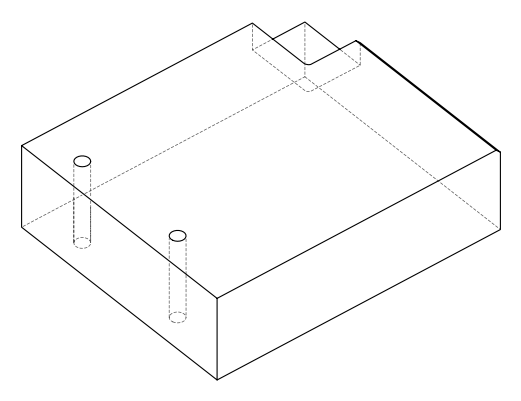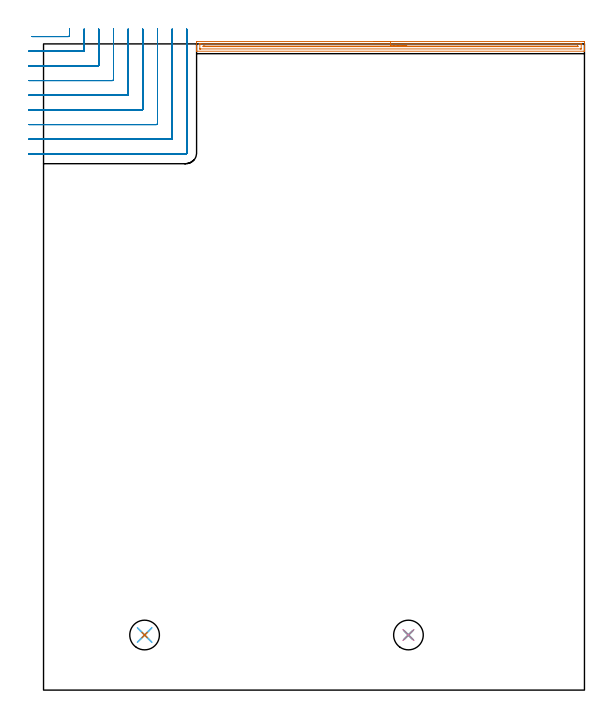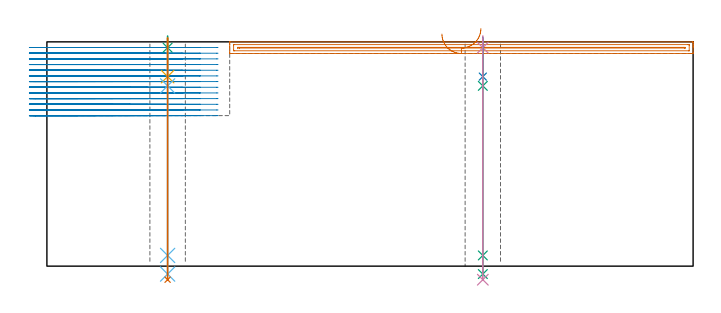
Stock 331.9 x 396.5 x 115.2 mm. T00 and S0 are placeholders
(PLAN: 10 operations, 8 tool changes, 34.9 min)
(1 AREA_MILL | FG_CHAMFER_SURFACE | UGT0205_001 | 5.86 min | 4354 mm3)
(2 MILL_CORNER_NOTCH_RECTANGULAR | CORNER_NOTCH_RECTANGULAR | NXT0201_011 | Follow Part, ap 3, ae 75% | 26.6 min | 261170 mm3)
(3 SPOT_DRILL | STEP1HOLE | NXT0321_9005460120000 | 0.05 min | 176 mm3)
(4 SPOT_DRILL_1 | STEP1HOLE_1 | NXT0321_9005460120000 | 0.05 min | 180 mm3)
(5 DRILL_BLIND_HOLE_INTO_CENTER | STEP1HOLE | UGT0301_229 | 0.08 min | 1552 mm3)
(6 GUN_DRILL_THROUGH_HOLE | STEP1HOLE | UGT0307_008 | 0.58 min | 9408 mm3)
(7 DRILL_TO_ENLARGE_THROUGH_HOLE | STEP1HOLE | UGT0301_251 | 0.5 min | 18781 mm3)
(8 DRILL_BLIND_HOLE_INTO_CENTER_1 | STEP1HOLE_1 | UGT0301_229 | 0.08 min | 1531 mm3)
(9 GUN_DRILL_THROUGH_HOLE_1 | STEP1HOLE_1 | UGT0307_008 | 0.58 min | 9426 mm3)
(10 DRILL_TO_ENLARGE_THROUGH_HOLE_1 | STEP1HOLE_1 | UGT0301_251 | 0.5 min | 18783 mm3)
(TOOL UGT0205_001 | Chamfer Mill 20 x 3 x 45 deg. | D20 FL50 Z2)
(TOOL NXT0201_011 | ENDMILL 12mm [2P460-1200-NA 1630] | D12 FL38 Z6)
(TOOL NXT0321_9005460120000 | NC Spot Drill, 142deg, 12mm, Carbide, Uncoated | D12 PA142 FL30 Z2)
(TOOL UGT0301_229 | Twist Drill 11.9 mm | D11.9 PA118 FL100 Z2)
(TOOL UGT0307_008 | Gun Drill 11 mm | D11 PA130 FL24 Z1)
(TOOL UGT0301_251 | Twist Drill 18.2 mm | D18.2 PA118 FL135 Z2)
(OP 1 AREA_MILL)
G17 G21 G94 G90
T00 M6
G54
G17 G0 G90 X202.9 Y398. S1061 M3
G43 Z125.2 H0
Z119.2
G94 G1 X202.938 Z118.328 F250.
X203.052 Z117.464
X203.241 Z116.612
X203.503 Z115.78
X203.837 Z114.974
X204.24 Z114.2
X204.708 Z113.464
X205.24 Z112.772
X205.829 Z112.129
X206.472 Z111.54
X207.164 Z111.008
X207.9 Z110.54
X208.674 Z110.137
X209.48 Z109.803
X210.312 Z109.541
X211.163 Z109.352
X212.028 Z109.238
X212.9 Z109.2
X331.281
X331.658 Y397.997 Z109.201
X331.89 Y397.992 Z109.204
X331.9 Y397.627 Z109.569
Y395. Z112.194
Y394.462 Z112.734
Y394.124 Z113.072
Y393.587 Z113.609
Y393.248 Z113.946
Y392.572 Z114.628
Y392.288 Z114.912
X331.898 Y392.142 Z115.05
X331.89 Y392.002 Z115.188
X331.727 Y392. Z115.2
X94.072
X93.91 Y392.002 Z115.188
X93.902 Y392.142 Z115.05
X93.9 Y392.288 Z114.912
Y392.572 Z114.628
Y393.248 Z113.946
Y394.462 Z112.734
Y395. Z112.194
Y397.359 Z109.838
X93.903 Y397.627 Z109.569
X93.91 Y397.992 Z109.204
X94.142 Y397.997 Z109.201
X94.519 Y398. Z109.2
X212.9
Y396.586 Z110.614
X329.494 Y396.585 Z110.615
X329.664 Y396.584 Z110.616
X329.846 Y396.58 Z110.62
X329.885 Y396.579 Z110.621
X329.891 Y396.556 Z110.644
X329.894 Y396.525 Z110.675
X329.899 Y396.354 Z110.846
X329.9 Y393.726 Z113.474
X329.898 Y393.593 Z113.607
X329.894 Y393.487 Z113.713
X329.89 Y393.423 Z113.777
X329.855 Y393.421 Z113.779
X329.494 Y393.416 Z113.784
X329.324 Y393.415 Z113.785
X96.306
X96.135 Y393.416 Z113.784
X95.954 Y393.42 Z113.78
X95.915 Y393.421 Z113.779
X95.909 Y393.444 Z113.756
X95.906 Y393.475 Z113.725
X95.901 Y393.646 Z113.554
X95.9 Y396.274 Z110.926
X95.902 Y396.407 Z110.793
X95.906 Y396.513 Z110.687
X95.91 Y396.577 Z110.623
X95.945 Y396.579 Z110.621
X96.306 Y396.584 Z110.616
X96.476 Y396.585 Z110.615
X212.9 Y396.586 Z110.614
Y395.172 Z112.028
X327.533 Y395.171 Z112.029
X327.707 Y395.169 Z112.031
X327.873 Y395.165 Z112.035
X327.89 Y395. Z112.2
X327.875 Y394.835 Z112.365
X327.707 Y394.833 Z112.367
X326.988 Y394.829 Z112.371
X326.814 Y394.828 Z112.372
X98.267 Y394.829 Z112.371
X98.093 Y394.831 Z112.369
X97.927 Y394.835 Z112.365
X97.91 Y395. Z112.2
X97.925 Y395.165 Z112.035
X98.093 Y395.167 Z112.033
X98.812 Y395.171 Z112.029
X98.986 Y395.172 Z112.028
X212.9
X213.772 Z112.067
X214.636 Z112.18
X215.488 Z112.369
X216.32 Z112.632
X217.126 Z112.965
X217.9 Z113.368
X218.636 Z113.837
X219.328 Z114.368
X219.971 Z114.957
X220.56 Z115.601
X221.091 Z116.293
X221.56 Z117.028
X221.963 Z117.802
X222.297 Z118.608
X222.559 Z119.44
X222.748 Z120.292
X222.862 Z121.157
X222.9 Z122.028
G0 Z125.2
M5
M2
(OP 2 MILL_CORNER_NOTCH_RECTANGULAR)
G17 G21 G94 G90
T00 M6
G54
G17 G0 G90 X-6.969 Y401. S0 M3
G43 Z125.2 H1
Z112.285
G94 G1 X-3.969 F250.
X15.305 F500.
G3 X15.9 Y401.595 R0.6
G1 Y402.5
Y405.5 F250.
G0 Z125.2
X-9. Y392.
Z112.285
G1 X-6.
X24.305 F500.
G3 X24.9 Y392.595 R0.6
G1 Y402.5
Y405.5 F250.
G0 Z125.2
X-9. Y383.
Z112.285
G1 X-6.
X33.305 F500.
G3 X33.9 Y383.595 R0.6
G1 Y402.5
Y405.5 F250.
G0 Z125.2
X-9. Y374.
Z112.285
G1 X-6.
X42.305 F500.
G3 X42.9 Y374.595 R0.6
G1 Y402.5
Y405.5 F250.
G0 Z125.2
X-9. Y365.
Z112.285
G1 X-6.
X51.304 F500.
G3 X51.9 Y365.596 R0.6
G1 Y402.5
Y405.5 F250.
G0 Z125.2
X-9. Y356.
Z112.285
G1 X-6.
X60.304 F500.
G3 X60.9 Y356.596 R0.6
G1 Y402.5
Y405.5 F250.
G0 Z125.2
X-9. Y347.
Z112.285
G1 X-6.
X69.304 F500.
G3 X69.9 Y347.596 R0.6
G1 Y402.5
Y405.5 F250.
G0 Z125.2
X-9. Y338.
Z112.285
G1 X-6.
X78.304 F500.
G3 X78.9 Y338.596 R0.6
G1 Y402.5
Y405.5 F250.
G0 Z125.2
X-9. Y329.
Z112.285
G1 X-6.
X87.304 F500.
G3 X87.9 Y329.596 R0.6
G1 Y402.5
Y405.5 F250.
G0 Z125.2
X-6.969 Y401.
Z109.369
G1 X-3.969
X15.305 F500.
G3 X15.9 Y401.595 R0.6
G1 Y402.5
Y405.5 F250.
G0 Z125.2
X-9. Y392.
Z109.369
G1 X-6.
X24.305 F500.
G3 X24.9 Y392.595 R0.6
G1 Y402.5
Y405.5 F250.
G0 Z125.2
X-9. Y383.
Z109.369
G1 X-6.
X33.305 F500.
G3 X33.9 Y383.595 R0.6
G1 Y402.5
Y405.5 F250.
G0 Z125.2
X-9. Y374.
Z109.369
G1 X-6.
X42.305 F500.
G3 X42.9 Y374.595 R0.6
G1 Y402.5
Y405.5 F250.
G0 Z125.2
X-9. Y365.
Z109.369
G1 X-6.
X51.304 F500.
G3 X51.9 Y365.596 R0.6
G1 Y402.5
Y405.5 F250.
G0 Z125.2
X-9. Y356.
Z109.369
G1 X-6.
X60.304 F500.
G3 X60.9 Y356.596 R0.6
G1 Y402.5
Y405.5 F250.
G0 Z125.2
X-9. Y347.
Z109.369
G1 X-6.
X69.304 F500.
G3 X69.9 Y347.596 R0.6
G1 Y402.5
Y405.5 F250.
G0 Z125.2
X-9. Y338.
Z109.369
G1 X-6.
X78.304 F500.
G3 X78.9 Y338.596 R0.6
G1 Y402.5
Y405.5 F250.
G0 Z125.2
X-9. Y329.
Z109.369
G1 X-6.
X87.304 F500.
G3 X87.9 Y329.596 R0.6
G1 Y402.5
Y405.5 F250.
G0 Z125.2
X-6.969 Y401.
Z106.454
G1 X-3.969
X15.305 F500.
G3 X15.9 Y401.595 R0.6
G1 Y402.5
Y405.5 F250.
G0 Z125.2
X-9. Y392.
Z106.454
G1 X-6.
X24.305 F500.
G3 X24.9 Y392.595 R0.6
G1 Y402.5
Y405.5 F250.
G0 Z125.2
X-9. Y383.
Z106.454
G1 X-6.
X33.305 F500.
G3 X33.9 Y383.595 R0.6
G1 Y402.5
Y405.5 F250.
G0 Z125.2
X-9. Y374.
Z106.454
G1 X-6.
X42.305 F500.
G3 X42.9 Y374.595 R0.6
G1 Y402.5
Y405.5 F250.
G0 Z125.2
X-9. Y365.
Z106.454
G1 X-6.
X51.304 F500.
G3 X51.9 Y365.596 R0.6
G1 Y402.5
Y405.5 F250.
G0 Z125.2
X-9. Y356.
Z106.454
G1 X-6.
X60.304 F500.
G3 X60.9 Y356.596 R0.6
G1 Y402.5
Y405.5 F250.
G0 Z125.2
X-9. Y347.
Z106.454
G1 X-6.
X69.304 F500.
G3 X69.9 Y347.596 R0.6
G1 Y402.5
Y405.5 F250.
G0 Z125.2
X-9. Y338.
Z106.454
G1 X-6.
X78.304 F500.
G3 X78.9 Y338.596 R0.6
G1 Y402.5
Y405.5 F250.
G0 Z125.2
X-9. Y329.
Z106.454
G1 X-6.
X87.304 F500.
G3 X87.9 Y329.596 R0.6
G1 Y402.5
Y405.5 F250.
G0 Z125.2
X-6.969 Y401.
Z103.538
G1 X-3.969
X15.305 F500.
G3 X15.9 Y401.595 R0.6
G1 Y402.5
Y405.5 F250.
G0 Z125.2
X-9. Y392.
Z103.538
G1 X-6.
X24.305 F500.
G3 X24.9 Y392.595 R0.6
G1 Y402.5
Y405.5 F250.
G0 Z125.2
X-9. Y383.
Z103.538
G1 X-6.
X33.305 F500.
G3 X33.9 Y383.595 R0.6
G1 Y402.5
Y405.5 F250.
G0 Z125.2
X-9. Y374.
Z103.538
G1 X-6.
X42.305 F500.
G3 X42.9 Y374.595 R0.6
G1 Y402.5
Y405.5 F250.
G0 Z125.2
X-9. Y365.
Z103.538
G1 X-6.
X51.304 F500.
G3 X51.9 Y365.596 R0.6
G1 Y402.5
Y405.5 F250.
G0 Z125.2
X-9. Y356.
Z103.538
G1 X-6.
X60.304 F500.
G3 X60.9 Y356.596 R0.6
G1 Y402.5
Y405.5 F250.
G0 Z125.2
X-9. Y347.
Z103.538
G1 X-6.
X69.304 F500.
G3 X69.9 Y347.596 R0.6
G1 Y402.5
Y405.5 F250.
G0 Z125.2
X-9. Y338.
Z103.538
G1 X-6.
X78.304 F500.
G3 X78.9 Y338.596 R0.6
G1 Y402.5
Y405.5 F250.
G0 Z125.2
X-9. Y329.
Z103.538
G1 X-6.
X87.304 F500.
G3 X87.9 Y329.596 R0.6
G1 Y402.5
Y405.5 F250.
G0 Z125.2
X-6.969 Y401.
Z100.623
G1 X-3.969
X15.305 F500.
G3 X15.9 Y401.595 R0.6
G1 Y402.5
Y405.5 F250.
G0 Z125.2
X-9. Y392.
Z100.623
G1 X-6.
X24.305 F500.
G3 X24.9 Y392.595 R0.6
G1 Y402.5
Y405.5 F250.
G0 Z125.2
X-9. Y383.
Z100.623
G1 X-6.
X33.305 F500.
G3 X33.9 Y383.595 R0.6
G1 Y402.5
Y405.5 F250.
G0 Z125.2
X-9. Y374.
Z100.623
G1 X-6.
X42.305 F500.
G3 X42.9 Y374.595 R0.6
G1 Y402.5
Y405.5 F250.
G0 Z125.2
X-9. Y365.
Z100.623
G1 X-6.
X51.304 F500.
G3 X51.9 Y365.596 R0.6
G1 Y402.5
Y405.5 F250.
G0 Z125.2
X-9. Y356.
Z100.623
G1 X-6.
X60.304 F500.
G3 X60.9 Y356.596 R0.6
G1 Y402.5
Y405.5 F250.
G0 Z125.2
X-9. Y347.
Z100.623
G1 X-6.
X69.304 F500.
G3 X69.9 Y347.596 R0.6
G1 Y402.5
Y405.5 F250.
G0 Z125.2
X-9. Y338.
Z100.623
G1 X-6.
X78.304 F500.
G3 X78.9 Y338.596 R0.6
G1 Y402.5
Y405.5 F250.
G0 Z125.2
X-9. Y329.
Z100.623
G1 X-6.
X87.304 F500.
G3 X87.9 Y329.596 R0.6
G1 Y402.5
Y405.5 F250.
G0 Z125.2
X-6.969 Y401.
Z97.708
G1 X-3.969
X15.305 F500.
G3 X15.9 Y401.595 R0.6
G1 Y402.5
Y405.5 F250.
G0 Z125.2
X-9. Y392.
Z97.708
G1 X-6.
X24.305 F500.
G3 X24.9 Y392.595 R0.6
G1 Y402.5
Y405.5 F250.
G0 Z125.2
X-9. Y383.
Z97.708
G1 X-6.
X33.305 F500.
G3 X33.9 Y383.595 R0.6
G1 Y402.5
Y405.5 F250.
G0 Z125.2
X-9. Y374.
Z97.708
G1 X-6.
X42.305 F500.
G3 X42.9 Y374.595 R0.6
G1 Y402.5
Y405.5 F250.
G0 Z125.2
X-9. Y365.
Z97.708
G1 X-6.
X51.304 F500.
G3 X51.9 Y365.596 R0.6
G1 Y402.5
Y405.5 F250.
G0 Z125.2
X-9. Y356.
Z97.708
G1 X-6.
X60.304 F500.
G3 X60.9 Y356.596 R0.6
G1 Y402.5
Y405.5 F250.
G0 Z125.2
X-9. Y347.
Z97.708
G1 X-6.
X69.304 F500.
G3 X69.9 Y347.596 R0.6
G1 Y402.5
Y405.5 F250.
G0 Z125.2
X-9. Y338.
Z97.708
G1 X-6.
X78.304 F500.
G3 X78.9 Y338.596 R0.6
G1 Y402.5
Y405.5 F250.
G0 Z125.2
X-9. Y329.
Z97.708
G1 X-6.
X87.304 F500.
G3 X87.9 Y329.596 R0.6
G1 Y402.5
Y405.5 F250.
G0 Z125.2
X-6.969 Y401.
Z94.792
G1 X-3.969
X15.305 F500.
G3 X15.9 Y401.595 R0.6
G1 Y402.5
Y405.5 F250.
G0 Z125.2
X-9. Y392.
Z94.792
G1 X-6.
X24.305 F500.
G3 X24.9 Y392.595 R0.6
G1 Y402.5
Y405.5 F250.
G0 Z125.2
X-9. Y383.
Z94.792
G1 X-6.
X33.305 F500.
G3 X33.9 Y383.595 R0.6
G1 Y402.5
Y405.5 F250.
G0 Z125.2
X-9. Y374.
Z94.792
G1 X-6.
X42.305 F500.
G3 X42.9 Y374.595 R0.6
G1 Y402.5
Y405.5 F250.
G0 Z125.2
X-9. Y365.
Z94.792
G1 X-6.
X51.304 F500.
G3 X51.9 Y365.596 R0.6
G1 Y402.5
Y405.5 F250.
G0 Z125.2
X-9. Y356.
Z94.792
G1 X-6.
X60.304 F500.
G3 X60.9 Y356.596 R0.6
G1 Y402.5
Y405.5 F250.
G0 Z125.2
X-9. Y347.
Z94.792
G1 X-6.
X69.304 F500.
G3 X69.9 Y347.596 R0.6
G1 Y402.5
Y405.5 F250.
G0 Z125.2
X-9. Y338.
Z94.792
G1 X-6.
X78.304 F500.
G3 X78.9 Y338.596 R0.6
G1 Y402.5
Y405.5 F250.
G0 Z125.2
X-9. Y329.
Z94.792
G1 X-6.
X87.304 F500.
G3 X87.9 Y329.596 R0.6
G1 Y402.5
Y405.5 F250.
G0 Z125.2
X-6.969 Y401.
Z91.877
G1 X-3.969
X15.305 F500.
G3 X15.9 Y401.595 R0.6
G1 Y402.5
Y405.5 F250.
G0 Z125.2
X-9. Y392.
Z91.877
G1 X-6.
X24.305 F500.
G3 X24.9 Y392.595 R0.6
G1 Y402.5
Y405.5 F250.
G0 Z125.2
X-9. Y383.
Z91.877
G1 X-6.
X33.305 F500.
G3 X33.9 Y383.595 R0.6
G1 Y402.5
Y405.5 F250.
G0 Z125.2
X-9. Y374.
Z91.877
G1 X-6.
X42.305 F500.
G3 X42.9 Y374.595 R0.6
G1 Y402.5
Y405.5 F250.
G0 Z125.2
X-9. Y365.
Z91.877
G1 X-6.
X51.304 F500.
G3 X51.9 Y365.596 R0.6
G1 Y402.5
Y405.5 F250.
G0 Z125.2
X-9. Y356.
Z91.877
G1 X-6.
X60.304 F500.
G3 X60.9 Y356.596 R0.6
G1 Y402.5
Y405.5 F250.
G0 Z125.2
X-9. Y347.
Z91.877
G1 X-6.
X69.304 F500.
G3 X69.9 Y347.596 R0.6
G1 Y402.5
Y405.5 F250.
G0 Z125.2
X-9. Y338.
Z91.877
G1 X-6.
X78.304 F500.
G3 X78.9 Y338.596 R0.6
G1 Y402.5
Y405.5 F250.
G0 Z125.2
X-9. Y329.
Z91.877
G1 X-6.
X87.304 F500.
G3 X87.9 Y329.596 R0.6
G1 Y402.5
Y405.5 F250.
G0 Z125.2
X-6.969 Y401.
Z88.962
G1 X-3.969
X15.305 F500.
G3 X15.9 Y401.595 R0.6
G1 Y402.5
Y405.5 F250.
G0 Z125.2
X-9. Y392.
Z88.962
G1 X-6.
X24.305 F500.
G3 X24.9 Y392.595 R0.6
G1 Y402.5
Y405.5 F250.
G0 Z125.2
X-9. Y383.
Z88.962
G1 X-6.
X33.305 F500.
G3 X33.9 Y383.595 R0.6
G1 Y402.5
Y405.5 F250.
G0 Z125.2
X-9. Y374.
Z88.962
G1 X-6.
X42.305 F500.
G3 X42.9 Y374.595 R0.6
G1 Y402.5
Y405.5 F250.
G0 Z125.2
X-9. Y365.
Z88.962
G1 X-6.
X51.304 F500.
G3 X51.9 Y365.596 R0.6
G1 Y402.5
Y405.5 F250.
G0 Z125.2
X-9. Y356.
Z88.962
G1 X-6.
X60.304 F500.
G3 X60.9 Y356.596 R0.6
G1 Y402.5
Y405.5 F250.
G0 Z125.2
X-9. Y347.
Z88.962
G1 X-6.
X69.304 F500.
G3 X69.9 Y347.596 R0.6
G1 Y402.5
Y405.5 F250.
G0 Z125.2
X-9. Y338.
Z88.962
G1 X-6.
X78.304 F500.
G3 X78.9 Y338.596 R0.6
G1 Y402.5
Y405.5 F250.
G0 Z125.2
X-9. Y329.
Z88.962
G1 X-6.
X87.304 F500.
G3 X87.9 Y329.596 R0.6
G1 Y402.5
Y405.5 F250.
G0 Z125.2
X-6.969 Y401.
Z86.046
G1 X-3.969
X15.305 F500.
G3 X15.9 Y401.595 R0.6
G1 Y402.5
Y405.5 F250.
G0 Z125.2
X-9. Y392.
Z86.046
G1 X-6.
X24.305 F500.
G3 X24.9 Y392.595 R0.6
G1 Y402.5
Y405.5 F250.
G0 Z125.2
X-9. Y383.
Z86.046
G1 X-6.
X33.305 F500.
G3 X33.9 Y383.595 R0.6
G1 Y402.5
Y405.5 F250.
G0 Z125.2
X-9. Y374.
Z86.046
G1 X-6.
X42.305 F500.
G3 X42.9 Y374.595 R0.6
G1 Y402.5
Y405.5 F250.
G0 Z125.2
X-9. Y365.
Z86.046
G1 X-6.
X51.304 F500.
G3 X51.9 Y365.596 R0.6
G1 Y402.5
Y405.5 F250.
G0 Z125.2
X-9. Y356.
Z86.046
G1 X-6.
X60.304 F500.
G3 X60.9 Y356.596 R0.6
G1 Y402.5
Y405.5 F250.
G0 Z125.2
X-9. Y347.
Z86.046
G1 X-6.
X69.304 F500.
G3 X69.9 Y347.596 R0.6
G1 Y402.5
Y405.5 F250.
G0 Z125.2
X-9. Y338.
Z86.046
G1 X-6.
X78.304 F500.
G3 X78.9 Y338.596 R0.6
G1 Y402.5
Y405.5 F250.
G0 Z125.2
X-9. Y329.
Z86.046
G1 X-6.
X87.304 F500.
G3 X87.9 Y329.596 R0.6
G1 Y402.5
Y405.5 F250.
G0 Z125.2
X-6.969 Y401.
Z83.131
G1 X-3.969
X15.305 F500.
G3 X15.9 Y401.595 R0.6
G1 Y402.5
Y405.5 F250.
G0 Z125.2
X-9. Y392.
Z83.131
G1 X-6.
X24.305 F500.
G3 X24.9 Y392.595 R0.6
G1 Y402.5
Y405.5 F250.
G0 Z125.2
X-9. Y383.
Z83.131
G1 X-6.
X33.305 F500.
G3 X33.9 Y383.595 R0.6
G1 Y402.5
Y405.5 F250.
G0 Z125.2
X-9. Y374.
Z83.131
G1 X-6.
X42.305 F500.
G3 X42.9 Y374.595 R0.6
G1 Y402.5
Y405.5 F250.
G0 Z125.2
X-9. Y365.
Z83.131
G1 X-6.
X51.304 F500.
G3 X51.9 Y365.596 R0.6
G1 Y402.5
Y405.5 F250.
G0 Z125.2
X-9. Y356.
Z83.131
G1 X-6.
X60.304 F500.
G3 X60.9 Y356.596 R0.6
G1 Y402.5
Y405.5 F250.
G0 Z125.2
X-9. Y347.
Z83.131
G1 X-6.
X69.304 F500.
G3 X69.9 Y347.596 R0.6
G1 Y402.5
Y405.5 F250.
G0 Z125.2
X-9. Y338.
Z83.131
G1 X-6.
X78.304 F500.
G3 X78.9 Y338.596 R0.6
G1 Y402.5
Y405.5 F250.
G0 Z125.2
X-9. Y329.
Z83.131
G1 X-6.
X87.304 F500.
G3 X87.9 Y329.596 R0.6
G1 Y402.5
Y405.5 F250.
G0 Z125.2
X-6.969 Y401.
Z80.215
G1 X-3.969
X15.305 F500.
G3 X15.9 Y401.595 R0.6
G1 Y402.5
Y405.5 F250.
G0 Z125.2
X-9. Y392.
Z80.215
G1 X-6.
X24.305 F500.
G3 X24.9 Y392.595 R0.6
G1 Y402.5
Y405.5 F250.
G0 Z125.2
X-9. Y383.
Z80.215
G1 X-6.
X33.305 F500.
G3 X33.9 Y383.595 R0.6
G1 Y402.5
Y405.5 F250.
G0 Z125.2
X-9. Y374.
Z80.215
G1 X-6.
X42.305 F500.
G3 X42.9 Y374.595 R0.6
G1 Y402.5
Y405.5 F250.
G0 Z125.2
X-9. Y365.
Z80.215
G1 X-6.
X51.304 F500.
G3 X51.9 Y365.596 R0.6
G1 Y402.5
Y405.5 F250.
G0 Z125.2
X-9. Y356.
Z80.215
G1 X-6.
X60.304 F500.
G3 X60.9 Y356.596 R0.6
G1 Y402.5
Y405.5 F250.
G0 Z125.2
X-9. Y347.
Z80.215
G1 X-6.
X69.304 F500.
G3 X69.9 Y347.596 R0.6
G1 Y402.5
Y405.5 F250.
G0 Z125.2
X-9. Y338.
Z80.215
G1 X-6.
X78.304 F500.
G3 X78.9 Y338.596 R0.6
G1 Y402.5
Y405.5 F250.
G0 Z125.2
X-9. Y329.
Z80.215
G1 X-6.
X87.304 F500.
G3 X87.9 Y329.596 R0.6
G1 Y402.5
Y405.5 F250.
G0 Z125.2
X-6.969 Y401.
Z77.3
G1 X-3.969
X15.305 F500.
G3 X15.9 Y401.595 R0.6
G1 Y402.5
Y405.5 F250.
G0 Z125.2
X-9. Y392.
Z77.3
G1 X-6.
X24.305 F500.
G3 X24.9 Y392.595 R0.6
G1 Y402.5
Y405.5 F250.
G0 Z125.2
X-9. Y383.
Z77.3
G1 X-6.
X33.305 F500.
G3 X33.9 Y383.595 R0.6
G1 Y402.5
Y405.5 F250.
G0 Z125.2
X-9. Y374.
Z77.3
G1 X-6.
X42.305 F500.
G3 X42.9 Y374.595 R0.6
G1 Y402.5
Y405.5 F250.
G0 Z125.2
X-9. Y365.
Z77.3
G1 X-6.
X51.304 F500.
G3 X51.9 Y365.596 R0.6
G1 Y402.5
Y405.5 F250.
G0 Z125.2
X-9. Y356.
Z77.3
G1 X-6.
X60.304 F500.
G3 X60.9 Y356.596 R0.6
G1 Y402.5
Y405.5 F250.
G0 Z125.2
X-9. Y347.
Z77.3
G1 X-6.
X69.304 F500.
G3 X69.9 Y347.596 R0.6
G1 Y402.5
Y405.5 F250.
G0 Z125.2
X-9. Y338.
Z77.3
G1 X-6.
X78.304 F500.
G3 X78.9 Y338.596 R0.6
G1 Y402.5
Y405.5 F250.
G0 Z125.2
X-9. Y329.
Z77.3
G1 X-6.
X87.304 F500.
G3 X87.9 Y329.596 R0.6
G1 Y402.5
Y405.5 F250.
G0 Z125.2
M5
M2
(OP 3 SPOT_DRILL)
G17 G21 G94 G90
T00 M6
G54
G17 G0 G90 X62. Y33.8 S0 M3
G43 Z125.2 H0
G94 G81 G98 Z112.2 F250. R118.2
G80
M5
M2
(OP 4 SPOT_DRILL_1)
G17 G21 G94 G90
T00 M6
G54
G17 G0 G90 X223.9 Y33.8 S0 M3
G43 Z125.2 H0
G94 G81 G98 Z112.2 F250. R118.2
G80
M5
M2
(OP 5 DRILL_BLIND_HOLE_INTO_CENTER)
G17 G21 G94 G90
T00 M6
G54
G17 G0 G90 X62. Y33.8 S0 M3
G43 Z125.2 H0
G94 G81 G98 Z97.35 F250. R117.2
G80
M5
M2
(OP 6 GUN_DRILL_THROUGH_HOLE)
G17 G21 G94 G90
T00 M6
G54
G17 G0 G90 X62. Y33.8 M8
G43 Z125.2 H0
Z112.257
S716 M3
G94 G1 Z92.59 F125. M26
G4 X.084
Z5.5 F250.
G4 X.084
Z-4.065 F125.
G4 X.084
M5
M9
G0 Z112.257
Z125.2
M2
(OP 7 DRILL_TO_ENLARGE_THROUGH_HOLE)
G17 G21 G94 G90
T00 M6
G54
G17 G0 G90 X62. Y33.8 S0 M3
G43 Z125.2 H0
G94 G73 G98 Z-6.968 F250. Q17.453 R117.2
G80
M5
M2
(OP 8 DRILL_BLIND_HOLE_INTO_CENTER_1)
G17 G21 G94 G90
T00 M6
G54
G17 G0 G90 X223.9 Y33.8 S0 M3
G43 Z125.2 H0
G94 G81 G98 Z97.35 F250. R117.2
G80
M5
M2
(OP 9 GUN_DRILL_THROUGH_HOLE_1)
G17 G21 G94 G90
T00 M6
G54
G17 G0 G90 X223.9 Y33.8 M8
G43 Z125.2 H0
Z112.257
S716 M3
G94 G1 Z92.59 F125. M26
G4 X.084
Z5.5 F250.
G4 X.084
Z-4.065 F125.
G4 X.084
M5
M9
G0 Z112.257
Z125.2
M2
(OP 10 DRILL_TO_ENLARGE_THROUGH_HOLE_1)
G17 G21 G94 G90
T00 M6
G54
G17 G0 G90 X223.9 Y33.8 S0 M3
G43 Z125.2 H0
G94 G73 G98 Z-6.968 F250. Q17.453 R117.2
G80
M5
M2
